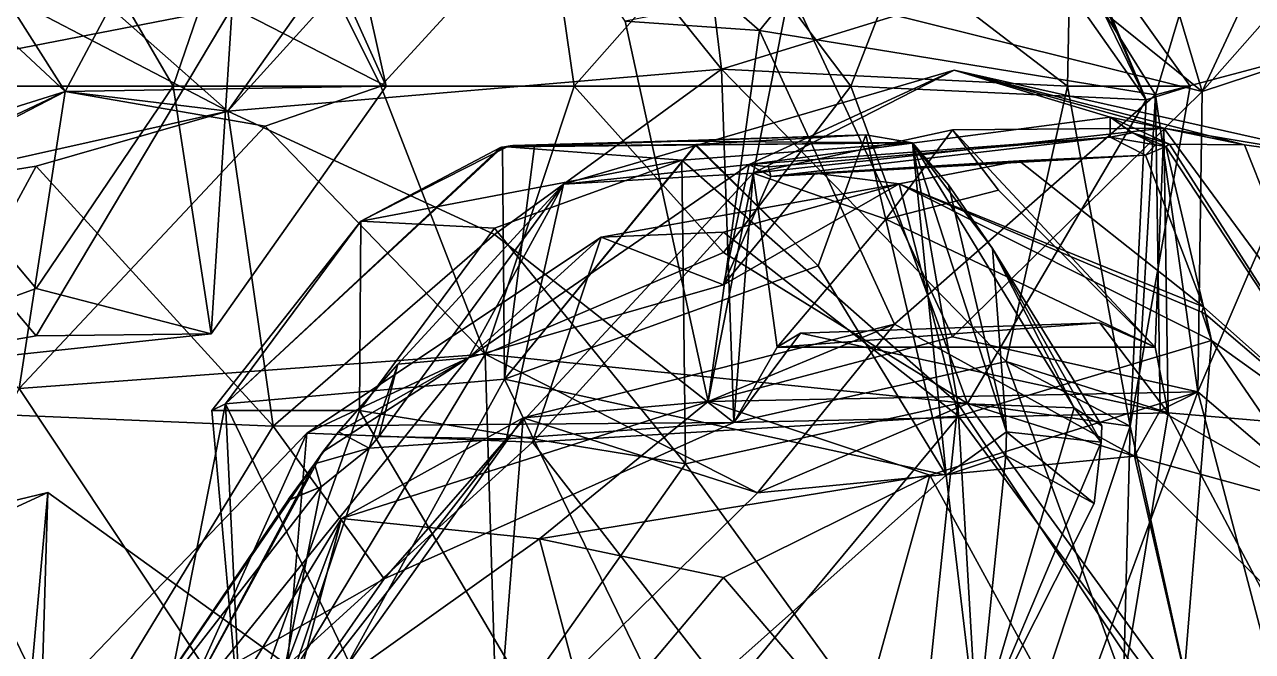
# Model space of a CAD drawing. Extents: x 290083 to 295691, y 4553739 to 4561622.
# Drawn here: x 294127.9 to 294195.5, y 4558804.6 to 4558839 of the extents above; entities that cross this region are included whole.
import ezdxf

# ---------------------------------------------------------------- set-up
doc = ezdxf.new("R2010")
doc.units = 0
doc.layers.add('Au_ppm_Pref_-_0_3', color=7, linetype='CONTINUOUS')

msp = doc.modelspace()

# ---------------------------------------------------------------- linework, layer by layer
at = {"layer": 'Au_ppm_Pref_-_0_3'}
for points in [[(294179.433, 4558852.355, 1816.019), (294196.709, 4558857.156, 1812.846), (294190.126, 4558835.169, 1816.915)], [(294190.126, 4558835.169, 1816.915), (294196.709, 4558857.156, 1812.846), (294200.654, 4558837.976, 1811.494)], [(294128.569, 4558848.583, 1807.183), (294114.941, 4558855.716, 1810.536), (294119.211, 4558835.649, 1807.083)], [(294127.813, 4558855.951, 1818.089), (294139.341, 4558839.997, 1816.542), (294116.929, 4558835.642, 1817.664)], [(294130.154, 4558835.361, 1835.746), (294139.22, 4558852.34, 1834.204), (294117.628, 4558855.087, 1835.942)], [(294121.482, 4558843.445, 1841.191), (294130.154, 4558835.361, 1835.746), (294117.628, 4558855.087, 1835.942)], [(294179.861, 4558854.939, 1829.098), (294178.966, 4558850.021, 1828.163), (294189.617, 4558834.89, 1829.379)], [(294179.861, 4558854.939, 1829.098), (294189.617, 4558834.89, 1829.379), (294181.51, 4558853.467, 1830.511)], [(294200.654, 4558837.976, 1811.494), (294201.373, 4558853.953, 1805.457), (294192.685, 4558835.356, 1805.537)], [(294199.17, 4558842.711, 1799.615), (294192.685, 4558835.356, 1805.537), (294201.373, 4558853.953, 1805.457)], [(294152.696, 4558853.431, 1840.794), (294166.254, 4558836.575, 1841.233), (294139.111, 4558834.279, 1842.466)], [(294139.111, 4558834.279, 1842.466), (294147.885, 4558843.968, 1847.13), (294152.696, 4558853.431, 1840.794)], [(294179.433, 4558852.355, 1816.019), (294168.351, 4558838.713, 1815.477), (294151.366, 4558853.467, 1816.829)], [(294168.351, 4558838.713, 1815.477), (294160.959, 4558839.223, 1811.494), (294151.366, 4558853.467, 1816.829)], [(294164.338, 4558852.404, 1835.054), (294166.254, 4558836.575, 1841.233), (294152.696, 4558853.431, 1840.794)], [(294189.617, 4558834.89, 1829.379), (294185.468, 4558844.844, 1835.251), (294181.51, 4558853.467, 1830.511)], [(294147.514, 4558835.649, 1832.304), (294139.22, 4558852.34, 1834.204), (294130.154, 4558835.361, 1835.746)], [(294156.712, 4558845.661, 1830.526), (294139.22, 4558852.34, 1834.204), (294147.514, 4558835.649, 1832.304)], [(294178.966, 4558840.508, 1836.871), (294166.254, 4558836.575, 1841.233), (294164.338, 4558852.404, 1835.054)], [(294179.433, 4558852.355, 1816.019), (294190.126, 4558835.169, 1816.915), (294168.351, 4558838.713, 1815.477)], [(294141.168, 4558850.417, 1810.478), (294128.569, 4558848.583, 1807.183), (294136.099, 4558835.649, 1807.945)], [(294141.168, 4558850.417, 1810.478), (294136.099, 4558835.649, 1807.945), (294147.813, 4558835.649, 1811.494)], [(294141.168, 4558850.417, 1810.478), (294147.813, 4558835.649, 1811.494), (294145.074, 4558847.943, 1811.494)], [(294166.367, 4558844.961, 1826.208), (294173.363, 4558835.649, 1826.014), (294178.966, 4558850.021, 1828.163)], [(294178.966, 4558850.021, 1828.163), (294173.363, 4558835.649, 1826.014), (294189.617, 4558834.89, 1829.379)], [(294128.569, 4558848.583, 1807.183), (294119.211, 4558835.649, 1807.083), (294136.099, 4558835.649, 1807.945)], [(294139.341, 4558839.997, 1816.542), (294145.074, 4558847.943, 1811.494), (294147.813, 4558835.649, 1811.494)], [(294170.013, 4558840.994, 1807.195), (294192.685, 4558835.356, 1805.537), (294178.966, 4558846.424, 1803.207)], [(294192.685, 4558835.356, 1805.537), (294189.346, 4558846.567, 1798.362), (294178.966, 4558846.424, 1803.207)], [(294189.346, 4558846.567, 1798.362), (294192.685, 4558835.356, 1805.537), (294199.17, 4558842.711, 1799.615)], [(294147.514, 4558835.649, 1832.304), (294158.147, 4558835.649, 1828.033), (294156.712, 4558845.661, 1830.526)], [(294156.712, 4558845.661, 1830.526), (294158.147, 4558835.649, 1828.033), (294166.367, 4558844.961, 1826.208)], [(294166.367, 4558844.961, 1826.208), (294158.147, 4558835.649, 1828.033), (294173.363, 4558835.649, 1826.014)], [(294185.277, 4558835.649, 1838.226), (294178.966, 4558840.508, 1836.871), (294185.468, 4558844.844, 1835.251)], [(294185.277, 4558835.649, 1838.226), (294185.468, 4558844.844, 1835.251), (294192.025, 4558835.649, 1835.251)], [(294192.025, 4558835.649, 1835.251), (294185.468, 4558844.844, 1835.251), (294189.617, 4558834.89, 1829.379)], [(294130.059, 4558842.285, 1847.097), (294139.111, 4558834.279, 1842.466), (294121.482, 4558843.445, 1841.191)], [(294121.482, 4558843.445, 1841.191), (294139.111, 4558834.279, 1842.466), (294130.154, 4558835.361, 1835.746)], [(294130.059, 4558842.285, 1847.097), (294147.885, 4558843.968, 1847.13), (294139.111, 4558834.279, 1842.466)], [(294160.959, 4558839.223, 1811.494), (294165.514, 4558818.311, 1811.684), (294170.013, 4558840.994, 1807.195)], [(294178.966, 4558821.865, 1806.9), (294170.013, 4558840.994, 1807.195), (294165.514, 4558818.311, 1811.684)], [(294178.966, 4558821.865, 1806.9), (294192.685, 4558835.356, 1805.537), (294170.013, 4558840.994, 1807.195)], [(294185.277, 4558835.649, 1838.226), (294166.254, 4558836.575, 1841.233), (294178.966, 4558840.508, 1836.871)], [(294128.569, 4558821.926, 1816.068), (294116.929, 4558835.642, 1817.664), (294139.341, 4558839.997, 1816.542)], [(294138.194, 4558822.036, 1811.494), (294128.569, 4558821.926, 1816.068), (294139.341, 4558839.997, 1816.542)], [(294138.194, 4558822.036, 1811.494), (294139.341, 4558839.997, 1816.542), (294147.813, 4558835.649, 1811.494)], [(294168.351, 4558838.713, 1815.477), (294165.514, 4558818.311, 1811.684), (294160.959, 4558839.223, 1811.494)], [(294175.777, 4558822.577, 1818.953), (294165.514, 4558818.311, 1811.684), (294168.351, 4558838.713, 1815.477)], [(294190.126, 4558835.169, 1816.915), (294175.777, 4558822.577, 1818.953), (294168.351, 4558838.713, 1815.477)], [(294190.126, 4558835.169, 1816.915), (294200.654, 4558837.976, 1811.494), (294192.452, 4558818.847, 1811.626)], [(294192.452, 4558818.847, 1811.626), (294200.654, 4558837.976, 1811.494), (294192.685, 4558835.356, 1805.537)], [(294166.254, 4558836.575, 1841.233), (294153.768, 4558827.493, 1844.412), (294139.111, 4558834.279, 1842.466)], [(294153.768, 4558827.493, 1844.412), (294166.254, 4558836.575, 1841.233), (294166.932, 4558817.166, 1846.707)], [(294167.785, 4558831.345, 1864.182), (294157.576, 4558830.262, 1859.009), (294179.048, 4558836.529, 1859.013)], [(294157.576, 4558830.262, 1859.009), (294168, 4558830.871, 1853.892), (294179.048, 4558836.529, 1859.013)], [(294166.932, 4558817.166, 1846.707), (294166.254, 4558836.575, 1841.233), (294181.917, 4558820.519, 1841.477)], [(294166.254, 4558836.575, 1841.233), (294185.277, 4558835.649, 1838.226), (294181.917, 4558820.519, 1841.477)], [(294179.048, 4558836.529, 1859.013), (294187.633, 4558833.937, 1863.19), (294167.785, 4558831.345, 1864.182)], [(294168, 4558830.871, 1853.892), (294190.585, 4558833.341, 1853.376), (294179.048, 4558836.529, 1859.013)], [(294195.01, 4558832.43, 1862.251), (294187.633, 4558833.937, 1863.19), (294179.048, 4558836.529, 1859.013)], [(294179.048, 4558836.529, 1859.013), (294201.261, 4558831.542, 1859.009), (294195.01, 4558832.43, 1862.251)], [(294190.585, 4558833.341, 1853.376), (294201.261, 4558831.542, 1859.009), (294179.048, 4558836.529, 1859.013)], [(294117.766, 4558829.509, 1839.991), (294108.397, 4558828.54, 1835.251), (294130.154, 4558835.361, 1835.746)], [(294130.154, 4558835.361, 1835.746), (294108.397, 4558828.54, 1835.251), (294115.97, 4558828.011, 1831.858)], [(294114.752, 4558819.529, 1812.278), (294128.569, 4558824.523, 1807.785), (294119.211, 4558835.649, 1807.083)], [(294114.752, 4558819.529, 1812.278), (294116.929, 4558835.642, 1817.664), (294128.569, 4558821.926, 1816.068)], [(294130.154, 4558835.361, 1835.746), (294115.97, 4558828.011, 1831.858), (294127.634, 4558819.04, 1829.28)], [(294130.154, 4558835.361, 1835.746), (294139.111, 4558834.279, 1842.466), (294117.766, 4558829.509, 1839.991)], [(294136.099, 4558835.649, 1807.945), (294119.211, 4558835.649, 1807.083), (294128.569, 4558824.523, 1807.785)], [(294130.154, 4558835.361, 1835.746), (294127.634, 4558819.04, 1829.28), (294141.168, 4558833.445, 1830.047)], [(294138.194, 4558822.036, 1811.494), (294136.099, 4558835.649, 1807.945), (294128.569, 4558824.523, 1807.785)], [(294141.168, 4558833.445, 1830.047), (294147.514, 4558835.649, 1832.304), (294130.154, 4558835.361, 1835.746)], [(294138.194, 4558822.036, 1811.494), (294147.813, 4558835.649, 1811.494), (294136.099, 4558835.649, 1807.945)], [(294147.514, 4558835.649, 1832.304), (294141.168, 4558833.445, 1830.047), (294153.257, 4558820.916, 1827.828)], [(294158.147, 4558835.649, 1828.033), (294147.514, 4558835.649, 1832.304), (294153.257, 4558820.916, 1827.828)], [(294166.367, 4558826.502, 1826.263), (294158.147, 4558835.649, 1828.033), (294153.257, 4558820.916, 1827.828)], [(294173.363, 4558835.649, 1826.014), (294158.147, 4558835.649, 1828.033), (294166.367, 4558826.502, 1826.263)], [(294173.363, 4558835.649, 1826.014), (294166.367, 4558826.502, 1826.263), (294179.777, 4558818.213, 1828.812)], [(294189.617, 4558834.89, 1829.379), (294173.363, 4558835.649, 1826.014), (294179.777, 4558818.213, 1828.812)], [(294192.685, 4558835.356, 1805.537), (294178.966, 4558821.865, 1806.9), (294192.452, 4558818.847, 1811.626)], [(294188.722, 4558816.955, 1834.877), (294181.917, 4558820.519, 1841.477), (294185.277, 4558835.649, 1838.226)], [(294185.277, 4558835.649, 1838.226), (294192.025, 4558835.649, 1835.251), (294188.722, 4558816.955, 1834.877)], [(294188.722, 4558816.955, 1834.877), (294192.025, 4558835.649, 1835.251), (294189.617, 4558834.89, 1829.379)], [(294175.777, 4558822.577, 1818.953), (294190.126, 4558835.169, 1816.915), (294188.965, 4558815.31, 1822.21)], [(294188.722, 4558816.955, 1834.877), (294189.617, 4558834.89, 1829.379), (294179.777, 4558818.213, 1828.812)], [(294188.965, 4558815.31, 1822.21), (294190.126, 4558835.169, 1816.915), (294190.388, 4558817.831, 1817.433)], [(294190.388, 4558817.831, 1817.433), (294190.126, 4558835.169, 1816.915), (294192.452, 4558818.847, 1811.626)], [(294128.569, 4558831.257, 1845.666), (294117.766, 4558829.509, 1839.991), (294139.111, 4558834.279, 1842.466)], [(294128.569, 4558831.257, 1845.666), (294139.111, 4558834.279, 1842.466), (294141.599, 4558816.965, 1845.612)], [(294153.768, 4558827.493, 1844.412), (294141.599, 4558816.965, 1845.612), (294139.111, 4558834.279, 1842.466)], [(294141.168, 4558833.445, 1830.047), (294127.634, 4558819.04, 1829.28), (294153.257, 4558820.916, 1827.828)], [(294167.785, 4558831.345, 1864.182), (294187.633, 4558833.937, 1863.19), (294187.638, 4558832.852, 1864.536)], [(294190.585, 4558833.341, 1853.376), (294168, 4558830.871, 1853.892), (294178.966, 4558833.247, 1847.931)], [(294190.585, 4558833.341, 1853.376), (294178.966, 4558833.247, 1847.931), (294190.109, 4558821.303, 1848.046)], [(294187.638, 4558832.852, 1864.536), (294187.633, 4558833.937, 1863.19), (294188.854, 4558833.081, 1864.389)], [(294195.01, 4558832.43, 1862.251), (294190.895, 4558832.463, 1864.577), (294187.633, 4558833.937, 1863.19)], [(294190.895, 4558832.463, 1864.577), (294188.854, 4558833.081, 1864.389), (294187.633, 4558833.937, 1863.19)], [(294190.585, 4558833.341, 1853.376), (294190.109, 4558821.303, 1848.046), (294190.828, 4558817.691, 1846.848)], [(294202.866, 4558816.673, 1853.436), (294190.585, 4558833.341, 1853.376), (294190.828, 4558817.691, 1846.848)], [(294202.866, 4558816.673, 1853.436), (294201.261, 4558831.542, 1859.009), (294190.585, 4558833.341, 1853.376)], [(294155.972, 4558832.349, 1918.22), (294164.838, 4558832.434, 1912.814), (294174.192, 4558832.965, 1917.046)], [(294155.972, 4558832.349, 1918.22), (294174.192, 4558832.965, 1917.046), (294163.274, 4558832.62, 1918.283)], [(294174.192, 4558832.965, 1917.046), (294176.767, 4558832.538, 1918.402), (294163.274, 4558832.62, 1918.283)], [(294174.192, 4558832.965, 1917.046), (294164.838, 4558832.434, 1912.814), (294171.576, 4558825.766, 1913.301)], [(294187.638, 4558832.852, 1864.536), (294168.832, 4558831.21, 1864.981), (294167.785, 4558831.345, 1864.182)], [(294168, 4558830.871, 1853.892), (294175.287, 4558828.331, 1847.557), (294178.966, 4558833.247, 1847.931)], [(294168.976, 4558830.677, 1865.506), (294168.832, 4558831.21, 1864.981), (294187.638, 4558832.852, 1864.536)], [(294168.976, 4558830.677, 1865.506), (294187.638, 4558832.852, 1864.536), (294189.566, 4558831.857, 1865.618)], [(294171.576, 4558825.766, 1913.301), (294178.619, 4558814.275, 1913.811), (294174.192, 4558832.965, 1917.046)], [(294178.619, 4558814.275, 1913.811), (294176.767, 4558832.538, 1918.402), (294174.192, 4558832.965, 1917.046)], [(294178.966, 4558833.247, 1847.931), (294175.287, 4558828.331, 1847.557), (294181.496, 4558829.928, 1847.7)], [(294190.109, 4558821.303, 1848.046), (294178.966, 4558833.247, 1847.931), (294181.496, 4558829.928, 1847.7)], [(294187.638, 4558832.852, 1864.536), (294188.854, 4558833.081, 1864.389), (294190.129, 4558832.43, 1865.097)], [(294189.566, 4558831.857, 1865.618), (294187.638, 4558832.852, 1864.536), (294190.129, 4558832.43, 1865.097)], [(294190.682, 4558832.328, 1865.003), (294190.129, 4558832.43, 1865.097), (294188.854, 4558833.081, 1864.389)], [(294190.682, 4558832.328, 1865.003), (294188.854, 4558833.081, 1864.389), (294190.895, 4558832.463, 1864.577)], [(294154.165, 4558832.293, 1919.291), (294138.975, 4558818.185, 1917.97), (294154.214, 4558832.301, 1919.274)], [(294138.975, 4558818.185, 1917.97), (294154.327, 4558819.545, 1911.873), (294154.214, 4558832.301, 1919.274)], [(294138.975, 4558818.185, 1917.97), (294154.165, 4558832.293, 1919.291), (294154.098, 4558832.277, 1919.37)], [(294138.975, 4558818.185, 1917.97), (294154.098, 4558832.277, 1919.37), (294146.414, 4558828.23, 1924.341)], [(294154.098, 4558832.277, 1919.37), (294154.461, 4558832.319, 1919.415), (294146.414, 4558828.23, 1924.341)], [(294154.461, 4558832.319, 1919.415), (294164.069, 4558831.577, 1924.067), (294146.414, 4558828.23, 1924.341)], [(294154.535, 4558832.341, 1919.282), (294154.098, 4558832.277, 1919.37), (294154.165, 4558832.293, 1919.291)], [(294154.535, 4558832.341, 1919.282), (294154.461, 4558832.319, 1919.415), (294154.098, 4558832.277, 1919.37)], [(294154.214, 4558832.301, 1919.274), (294154.535, 4558832.341, 1919.282), (294154.165, 4558832.293, 1919.291)], [(294154.635, 4558832.375, 1919.057), (294154.783, 4558832.387, 1919.13), (294154.214, 4558832.301, 1919.274)], [(294154.783, 4558832.387, 1919.13), (294154.535, 4558832.341, 1919.282), (294154.214, 4558832.301, 1919.274)], [(294154.214, 4558832.301, 1919.274), (294155.972, 4558832.349, 1918.22), (294154.635, 4558832.375, 1919.057)], [(294154.214, 4558832.301, 1919.274), (294154.327, 4558819.545, 1911.873), (294155.972, 4558832.349, 1918.22)], [(294154.327, 4558819.545, 1911.873), (294164.838, 4558832.434, 1912.814), (294155.972, 4558832.349, 1918.22)], [(294154.327, 4558819.545, 1911.873), (294164.828, 4558832.381, 1912.79), (294164.838, 4558832.434, 1912.814)], [(294164.828, 4558832.381, 1912.79), (294154.327, 4558819.545, 1911.873), (294171.576, 4558825.766, 1913.301)], [(294154.535, 4558832.341, 1919.282), (294176.767, 4558832.538, 1918.402), (294154.461, 4558832.319, 1919.415)], [(294176.767, 4558832.538, 1918.402), (294164.069, 4558831.577, 1924.067), (294154.461, 4558832.319, 1919.415)], [(294154.783, 4558832.387, 1919.13), (294163.274, 4558832.62, 1918.283), (294154.535, 4558832.341, 1919.282)], [(294163.274, 4558832.62, 1918.283), (294176.767, 4558832.538, 1918.402), (294154.535, 4558832.341, 1919.282)], [(294154.783, 4558832.387, 1919.13), (294154.635, 4558832.375, 1919.057), (294163.274, 4558832.62, 1918.283)], [(294163.274, 4558832.62, 1918.283), (294154.635, 4558832.375, 1919.057), (294155.972, 4558832.349, 1918.22)], [(294176.767, 4558832.538, 1918.402), (294179.251, 4558818.206, 1924.543), (294164.069, 4558831.577, 1924.067)], [(294164.838, 4558832.434, 1912.814), (294164.828, 4558832.381, 1912.79), (294171.576, 4558825.766, 1913.301)], [(294176.767, 4558832.538, 1918.402), (294181.937, 4558816.643, 1915.593), (294178.748, 4558830.22, 1918.402)], [(294178.619, 4558814.275, 1913.811), (294181.937, 4558816.643, 1915.593), (294176.767, 4558832.538, 1918.402)], [(294178.748, 4558830.22, 1918.402), (294181.152, 4558826.724, 1918.77), (294176.767, 4558832.538, 1918.402)], [(294181.152, 4558826.724, 1918.77), (294185.641, 4558817.968, 1920.652), (294176.767, 4558832.538, 1918.402)], [(294179.251, 4558818.206, 1924.543), (294176.767, 4558832.538, 1918.402), (294185.641, 4558817.968, 1920.652)], [(294190.682, 4558832.328, 1865.003), (294189.566, 4558831.857, 1865.618), (294190.129, 4558832.43, 1865.097)], [(294190.682, 4558832.328, 1865.003), (294192.763, 4558823.524, 1869.937), (294189.566, 4558831.857, 1865.618)], [(294190.895, 4558832.463, 1864.577), (294201.713, 4558815.565, 1864.284), (294190.682, 4558832.328, 1865.003)], [(294190.682, 4558832.328, 1865.003), (294201.713, 4558815.565, 1864.284), (294192.763, 4558823.524, 1869.937)], [(294201.713, 4558815.565, 1864.284), (294190.895, 4558832.463, 1864.577), (294195.01, 4558832.43, 1862.251)], [(294201.713, 4558815.565, 1864.284), (294195.01, 4558832.43, 1862.251), (294201.261, 4558831.542, 1859.009)], [(294164.069, 4558831.577, 1924.067), (294153.768, 4558827.843, 1927.679), (294146.414, 4558828.23, 1924.341)], [(294166.367, 4558824.738, 1868.585), (294152.346, 4558820.718, 1864.841), (294167.785, 4558831.345, 1864.182)], [(294167.785, 4558831.345, 1864.182), (294152.346, 4558820.718, 1864.841), (294157.576, 4558830.262, 1859.009)], [(294164.284, 4558814.885, 1928.317), (294153.768, 4558827.843, 1927.679), (294164.069, 4558831.577, 1924.067)], [(294164.284, 4558814.885, 1928.317), (294164.069, 4558831.577, 1924.067), (294179.251, 4558818.206, 1924.543)], [(294167.785, 4558831.345, 1864.182), (294168.976, 4558830.677, 1865.506), (294166.367, 4558824.738, 1868.585)], [(294167.785, 4558831.345, 1864.182), (294168.832, 4558831.21, 1864.981), (294168.976, 4558830.677, 1865.506)], [(294189.566, 4558831.857, 1865.618), (294171.413, 4558830.875, 1866.951), (294168.976, 4558830.677, 1865.506)], [(294182.632, 4558831.549, 1867.793), (294171.413, 4558830.875, 1866.951), (294189.566, 4558831.857, 1865.618)], [(294182.632, 4558831.549, 1867.793), (294176.035, 4558830.275, 1870.478), (294171.413, 4558830.875, 1866.951)], [(294192.763, 4558823.524, 1869.937), (294176.035, 4558830.275, 1870.478), (294182.632, 4558831.549, 1867.793)], [(294192.763, 4558823.524, 1869.937), (294182.632, 4558831.549, 1867.793), (294189.566, 4558831.857, 1865.618)], [(294128.569, 4558831.257, 1845.666), (294121.266, 4558817.831, 1844.633), (294117.766, 4558829.509, 1839.991)], [(294128.569, 4558831.257, 1845.666), (294141.599, 4558816.965, 1845.612), (294121.266, 4558817.831, 1844.633)], [(294168, 4558830.871, 1853.892), (294154.428, 4558816.264, 1852.822), (294166.932, 4558817.166, 1846.707)], [(294157.576, 4558830.262, 1859.009), (294154.428, 4558816.264, 1852.822), (294168, 4558830.871, 1853.892)], [(294168.976, 4558830.677, 1865.506), (294171.413, 4558830.875, 1866.951), (294166.367, 4558824.738, 1868.585)], [(294176.035, 4558830.275, 1870.478), (294166.367, 4558824.738, 1868.585), (294171.413, 4558830.875, 1866.951)], [(294168, 4558830.871, 1853.892), (294166.932, 4558817.166, 1846.707), (294169.321, 4558821.302, 1847.494)], [(294168, 4558830.871, 1853.892), (294169.321, 4558821.302, 1847.494), (294175.287, 4558828.331, 1847.557)], [(294148.455, 4558820.378, 1859.009), (294147.414, 4558816.388, 1857.337), (294157.576, 4558830.262, 1859.009)], [(294154.428, 4558816.264, 1852.822), (294157.576, 4558830.262, 1859.009), (294147.414, 4558816.388, 1857.337)], [(294152.346, 4558820.718, 1864.841), (294148.455, 4558820.378, 1859.009), (294157.576, 4558830.262, 1859.009)], [(294176.035, 4558830.275, 1870.478), (294166.367, 4558827.625, 1874.152), (294159.641, 4558827.343, 1870.887)], [(294176.035, 4558830.275, 1870.478), (294159.641, 4558827.343, 1870.887), (294166.367, 4558824.738, 1868.585)], [(294179.29, 4558817.505, 1875.683), (294166.367, 4558827.625, 1874.152), (294176.035, 4558830.275, 1870.478)], [(294175.287, 4558828.331, 1847.557), (294190.109, 4558821.303, 1848.046), (294181.496, 4558829.928, 1847.7)], [(294192.678, 4558823.231, 1870.145), (294193.203, 4558821.663, 1870.979), (294176.035, 4558830.275, 1870.478)], [(294192.763, 4558823.524, 1869.937), (294192.678, 4558823.231, 1870.145), (294176.035, 4558830.275, 1870.478)], [(294179.29, 4558817.505, 1875.683), (294176.035, 4558830.275, 1870.478), (294193.203, 4558821.663, 1870.979)], [(294178.748, 4558830.22, 1918.402), (294181.937, 4558816.643, 1915.593), (294181.152, 4558826.724, 1918.77)], [(294138.225, 4558817.831, 1924.341), (294146.414, 4558828.23, 1924.341), (294146.344, 4558817.831, 1927.841)], [(294146.414, 4558828.23, 1924.341), (294138.225, 4558817.831, 1924.341), (294138.975, 4558818.185, 1917.97)], [(294146.414, 4558828.23, 1924.341), (294153.768, 4558827.843, 1927.679), (294146.344, 4558817.831, 1927.841)], [(294169.321, 4558821.302, 1847.494), (294190.109, 4558821.303, 1848.046), (294175.287, 4558828.331, 1847.557)], [(294153.768, 4558827.493, 1844.412), (294166.932, 4558817.166, 1846.707), (294141.599, 4558816.965, 1845.612)], [(294155.86, 4558816.092, 1875.26), (294143.455, 4558816.586, 1870.132), (294159.641, 4558827.343, 1870.887)], [(294152.346, 4558820.718, 1864.841), (294159.641, 4558827.343, 1870.887), (294143.455, 4558816.586, 1870.132)], [(294164.284, 4558814.885, 1928.317), (294146.344, 4558817.831, 1927.841), (294153.768, 4558827.843, 1927.679)], [(294166.367, 4558824.738, 1868.585), (294159.641, 4558827.343, 1870.887), (294152.346, 4558820.718, 1864.841)], [(294179.29, 4558817.505, 1875.683), (294155.86, 4558816.092, 1875.26), (294166.367, 4558827.625, 1874.152)], [(294155.86, 4558816.092, 1875.26), (294159.641, 4558827.343, 1870.887), (294166.367, 4558827.625, 1874.152)], [(294181.937, 4558816.643, 1915.593), (294187.142, 4558816.085, 1918.977), (294181.152, 4558826.724, 1918.77)], [(294187.142, 4558816.085, 1918.977), (294187.175, 4558816.977, 1919.329), (294181.152, 4558826.724, 1918.77)], [(294181.152, 4558826.724, 1918.77), (294187.175, 4558816.977, 1919.329), (294185.641, 4558817.968, 1920.652)], [(294166.367, 4558826.502, 1826.263), (294153.257, 4558820.916, 1827.828), (294179.777, 4558818.213, 1828.812)], [(294171.576, 4558825.766, 1913.301), (294154.327, 4558819.545, 1911.873), (294178.619, 4558814.275, 1913.811)], [(294114.752, 4558819.529, 1812.278), (294138.194, 4558822.036, 1811.494), (294128.569, 4558824.523, 1807.785)], [(294192.678, 4558823.231, 1870.145), (294192.763, 4558823.524, 1869.937), (294192.889, 4558823.101, 1870.136)], [(294192.678, 4558823.231, 1870.145), (294192.854, 4558823.141, 1870.151), (294193.203, 4558821.663, 1870.979)], [(294192.854, 4558823.141, 1870.151), (294192.678, 4558823.231, 1870.145), (294192.889, 4558823.101, 1870.136)], [(294201.713, 4558815.565, 1864.284), (294192.889, 4558823.101, 1870.136), (294192.763, 4558823.524, 1869.937)], [(294175.777, 4558822.577, 1818.953), (294168.24, 4558813.297, 1823.545), (294155.351, 4558817.418, 1817.328)], [(294175.777, 4558822.577, 1818.953), (294155.351, 4558817.418, 1817.328), (294165.514, 4558818.311, 1811.684)], [(294168.24, 4558813.297, 1823.545), (294175.777, 4558822.577, 1818.953), (294188.965, 4558815.31, 1822.21)], [(294187.055, 4558822.638, 1847.193), (294169.321, 4558821.302, 1847.494), (294170.606, 4558822.076, 1847.081)], [(294169.321, 4558821.302, 1847.494), (294187.055, 4558822.638, 1847.193), (294190.109, 4558821.303, 1848.046)], [(294187.055, 4558822.638, 1847.193), (294170.606, 4558822.076, 1847.081), (294190.828, 4558817.691, 1846.848)], [(294190.109, 4558821.303, 1848.046), (294187.055, 4558822.638, 1847.193), (294190.828, 4558817.691, 1846.848)], [(294192.889, 4558823.101, 1870.136), (294193.203, 4558821.663, 1870.979), (294192.854, 4558823.141, 1870.151)], [(294201.713, 4558815.565, 1864.284), (294193.203, 4558821.663, 1870.979), (294192.889, 4558823.101, 1870.136)], [(294114.752, 4558819.529, 1812.278), (294128.569, 4558821.926, 1816.068), (294138.194, 4558822.036, 1811.494)], [(294192.452, 4558818.847, 1811.626), (294178.966, 4558821.865, 1806.9), (294165.514, 4558818.311, 1811.684)], [(294166.932, 4558817.166, 1846.707), (294190.828, 4558817.691, 1846.848), (294170.606, 4558822.076, 1847.081)], [(294169.321, 4558821.302, 1847.494), (294166.932, 4558817.166, 1846.707), (294170.606, 4558822.076, 1847.081)], [(294179.29, 4558817.505, 1875.683), (294193.203, 4558821.663, 1870.979), (294191.52, 4558800.974, 1877.031)], [(294191.52, 4558800.974, 1877.031), (294193.203, 4558821.663, 1870.979), (294206.622, 4558802.083, 1871.006)], [(294193.203, 4558821.663, 1870.979), (294201.713, 4558815.565, 1864.284), (294206.622, 4558802.083, 1871.006)], [(294153.257, 4558820.916, 1827.828), (294127.634, 4558819.04, 1829.28), (294140.458, 4558799.718, 1828.287)], [(294136.394, 4558800.964, 1864.084), (294144.339, 4558815.558, 1859.296), (294152.346, 4558820.718, 1864.841)], [(294143.455, 4558816.586, 1870.132), (294136.394, 4558800.964, 1864.084), (294152.346, 4558820.718, 1864.841)], [(294153.923, 4558799.234, 1824.22), (294153.257, 4558820.916, 1827.828), (294140.458, 4558799.718, 1828.287)], [(294145.187, 4558816.645, 1859.296), (294152.346, 4558820.718, 1864.841), (294144.339, 4558815.558, 1859.296)], [(294152.346, 4558820.718, 1864.841), (294145.187, 4558816.645, 1859.296), (294148.455, 4558820.378, 1859.009)], [(294153.923, 4558799.234, 1824.22), (294168.24, 4558813.297, 1823.545), (294153.257, 4558820.916, 1827.828)], [(294179.777, 4558818.213, 1828.812), (294153.257, 4558820.916, 1827.828), (294168.24, 4558813.297, 1823.545)], [(294166.932, 4558817.166, 1846.707), (294181.917, 4558820.519, 1841.477), (294190.828, 4558817.691, 1846.848)], [(294190.828, 4558817.691, 1846.848), (294181.917, 4558820.519, 1841.477), (294188.362, 4558802.851, 1841.369)], [(294188.362, 4558802.851, 1841.369), (294181.917, 4558820.519, 1841.477), (294188.722, 4558816.955, 1834.877)], [(294148.455, 4558820.378, 1859.009), (294145.187, 4558816.645, 1859.296), (294146.875, 4558815.75, 1857.371)], [(294147.414, 4558816.388, 1857.337), (294148.455, 4558820.378, 1859.009), (294146.875, 4558815.75, 1857.371)], [(294145.764, 4558804.013, 1913.295), (294154.327, 4558819.545, 1911.873), (294138.975, 4558818.185, 1917.97)], [(294145.764, 4558804.013, 1913.295), (294163.439, 4558800.763, 1914.093), (294154.327, 4558819.545, 1911.873)], [(294178.619, 4558814.275, 1913.811), (294154.327, 4558819.545, 1911.873), (294163.439, 4558800.763, 1914.093)], [(294127.634, 4558819.04, 1829.28), (294115.927, 4558796.72, 1828.505), (294140.458, 4558799.718, 1828.287)], [(294177.721, 4558814.27, 1806.155), (294192.452, 4558818.847, 1811.626), (294165.514, 4558818.311, 1811.684)], [(294177.721, 4558814.27, 1806.155), (294185.509, 4558800.013, 1806.519), (294192.452, 4558818.847, 1811.626)], [(294197.423, 4558800.013, 1812.728), (294192.452, 4558818.847, 1811.626), (294185.509, 4558800.013, 1806.519)], [(294190.388, 4558817.831, 1817.433), (294192.452, 4558818.847, 1811.626), (294200.203, 4558812.228, 1817.433)], [(294197.423, 4558800.013, 1812.728), (294200.203, 4558812.228, 1817.433), (294192.452, 4558818.847, 1811.626)], [(294130.555, 4558798.85, 1846.462), (294112.024, 4558800.163, 1843.101), (294121.266, 4558817.831, 1844.633)], [(294130.555, 4558798.85, 1846.462), (294121.266, 4558817.831, 1844.633), (294141.599, 4558816.965, 1845.612)], [(294135.384, 4558800.013, 1918.402), (294138.975, 4558818.185, 1917.97), (294139.868, 4558799.61, 1924.323)], [(294135.384, 4558800.013, 1918.402), (294145.764, 4558804.013, 1913.295), (294138.975, 4558818.185, 1917.97)], [(294138.225, 4558817.831, 1924.341), (294139.868, 4558799.61, 1924.323), (294138.975, 4558818.185, 1917.97)], [(294138.225, 4558817.831, 1924.341), (294146.344, 4558817.831, 1927.841), (294139.868, 4558799.61, 1924.323)], [(294146.344, 4558817.831, 1927.841), (294155.451, 4558802.393, 1928.694), (294139.868, 4558799.61, 1924.323)], [(294155.351, 4558817.418, 1817.328), (294145.368, 4558811.892, 1811.494), (294165.514, 4558818.311, 1811.684)], [(294145.368, 4558811.892, 1811.494), (294156.253, 4558810.776, 1806.735), (294165.514, 4558818.311, 1811.684)], [(294164.284, 4558814.885, 1928.317), (294155.451, 4558802.393, 1928.694), (294146.344, 4558817.831, 1927.841)], [(294177.721, 4558814.27, 1806.155), (294165.514, 4558818.311, 1811.684), (294156.253, 4558810.776, 1806.735)], [(294164.284, 4558814.885, 1928.317), (294179.251, 4558818.206, 1924.543), (294177.079, 4558797.258, 1928.473)], [(294188.965, 4558815.31, 1822.21), (294179.777, 4558818.213, 1828.812), (294168.24, 4558813.297, 1823.545)], [(294191.375, 4558800.05, 1924.288), (294177.079, 4558797.258, 1928.473), (294179.251, 4558818.206, 1924.543)], [(294180.313, 4558799.961, 1916.301), (294179.251, 4558818.206, 1924.543), (294185.641, 4558817.968, 1920.652)], [(294191.375, 4558800.05, 1924.288), (294179.251, 4558818.206, 1924.543), (294180.313, 4558799.961, 1916.301)], [(294188.722, 4558816.955, 1834.877), (294179.777, 4558818.213, 1828.812), (294192.224, 4558801.087, 1829.707)], [(294192.224, 4558801.087, 1829.707), (294179.777, 4558818.213, 1828.812), (294188.965, 4558815.31, 1822.21)], [(294187.142, 4558816.085, 1918.977), (294180.313, 4558799.961, 1916.301), (294185.641, 4558817.968, 1920.652)], [(294187.175, 4558816.977, 1919.329), (294187.142, 4558816.085, 1918.977), (294185.641, 4558817.968, 1920.652)], [(294188.965, 4558815.31, 1822.21), (294190.388, 4558817.831, 1817.433), (294200.203, 4558812.228, 1817.433)], [(294166.932, 4558817.166, 1846.707), (294147.711, 4558808.578, 1847.13), (294141.599, 4558816.965, 1845.612)], [(294153.923, 4558799.234, 1824.22), (294141.743, 4558798.276, 1816.902), (294155.351, 4558817.418, 1817.328)], [(294155.351, 4558817.418, 1817.328), (294141.743, 4558798.276, 1816.902), (294145.368, 4558811.892, 1811.494)], [(294147.711, 4558808.578, 1847.13), (294166.932, 4558817.166, 1846.707), (294154.428, 4558816.264, 1852.822)], [(294153.923, 4558799.234, 1824.22), (294155.351, 4558817.418, 1817.328), (294168.24, 4558813.297, 1823.545)], [(294179.29, 4558817.505, 1875.683), (294166.611, 4558802.24, 1877.786), (294155.86, 4558816.092, 1875.26)], [(294166.611, 4558802.24, 1877.786), (294179.29, 4558817.505, 1875.683), (294191.52, 4558800.974, 1877.031)], [(294200.195, 4558800.013, 1847.326), (294190.828, 4558817.691, 1846.848), (294188.362, 4558802.851, 1841.369)], [(294202.866, 4558816.673, 1853.436), (294190.828, 4558817.691, 1846.848), (294200.195, 4558800.013, 1847.326)], [(294142.39, 4558803.82, 1876.633), (294128.046, 4558800.542, 1870.746), (294143.455, 4558816.586, 1870.132)], [(294136.394, 4558800.964, 1864.084), (294143.455, 4558816.586, 1870.132), (294128.046, 4558800.542, 1870.746)], [(294141.599, 4558816.965, 1845.612), (294147.711, 4558808.578, 1847.13), (294130.555, 4558798.85, 1846.462)], [(294155.86, 4558816.092, 1875.26), (294142.39, 4558803.82, 1876.633), (294143.455, 4558816.586, 1870.132)], [(294146.875, 4558815.75, 1857.371), (294145.187, 4558816.645, 1859.296), (294143.87, 4558814.891, 1859.255)], [(294143.87, 4558814.891, 1859.255), (294145.187, 4558816.645, 1859.296), (294144.339, 4558815.558, 1859.296)], [(294178.619, 4558814.275, 1913.811), (294181.887, 4558815.359, 1915.211), (294181.937, 4558816.643, 1915.593)], [(294181.887, 4558815.359, 1915.211), (294186.758, 4558812.721, 1917.801), (294181.937, 4558816.643, 1915.593)], [(294181.937, 4558816.643, 1915.593), (294186.758, 4558812.721, 1917.801), (294187.142, 4558816.085, 1918.977)], [(294182.772, 4558799.036, 1836.175), (294188.362, 4558802.851, 1841.369), (294188.722, 4558816.955, 1834.877)], [(294182.772, 4558799.036, 1836.175), (294188.722, 4558816.955, 1834.877), (294192.224, 4558801.087, 1829.707)], [(294141.413, 4558799.579, 1853.011), (294154.428, 4558816.264, 1852.822), (294146.875, 4558815.75, 1857.371)], [(294141.413, 4558799.579, 1853.011), (294147.711, 4558808.578, 1847.13), (294154.428, 4558816.264, 1852.822)], [(294144.25, 4558813.633, 1858.012), (294141.413, 4558799.579, 1853.011), (294146.875, 4558815.75, 1857.371)], [(294142.39, 4558803.82, 1876.633), (294155.86, 4558816.092, 1875.26), (294166.611, 4558802.24, 1877.786)], [(294143.87, 4558814.891, 1859.255), (294144.25, 4558813.633, 1858.012), (294146.875, 4558815.75, 1857.371)], [(294146.875, 4558815.75, 1857.371), (294154.428, 4558816.264, 1852.822), (294147.414, 4558816.388, 1857.337)], [(294186.758, 4558812.721, 1917.801), (294180.313, 4558799.961, 1916.301), (294187.142, 4558816.085, 1918.977)], [(294143.87, 4558814.891, 1859.255), (294144.339, 4558815.558, 1859.296), (294136.394, 4558800.964, 1864.084)], [(294180.313, 4558799.961, 1916.301), (294181.887, 4558815.359, 1915.211), (294178.619, 4558814.275, 1913.811)], [(294180.313, 4558799.961, 1916.301), (294186.758, 4558812.721, 1917.801), (294181.887, 4558815.359, 1915.211)], [(294192.224, 4558801.087, 1829.707), (294188.965, 4558815.31, 1822.21), (294204.356, 4558800.012, 1823.432)], [(294188.965, 4558815.31, 1822.21), (294200.203, 4558812.228, 1817.433), (294204.356, 4558800.012, 1823.432)], [(294133.68, 4558800.013, 1859.009), (294142.406, 4558812.881, 1859.009), (294143.87, 4558814.891, 1859.255)], [(294133.68, 4558800.013, 1859.009), (294143.87, 4558814.891, 1859.255), (294136.394, 4558800.964, 1864.084)], [(294142.406, 4558812.881, 1859.009), (294142.45, 4558812.943, 1859.012), (294143.87, 4558814.891, 1859.255)], [(294144.25, 4558813.633, 1858.012), (294143.87, 4558814.891, 1859.255), (294142.443, 4558812.919, 1859)], [(294143.87, 4558814.891, 1859.255), (294142.45, 4558812.943, 1859.012), (294142.443, 4558812.919, 1859)], [(294164.284, 4558814.885, 1928.317), (294177.079, 4558797.258, 1928.473), (294155.451, 4558802.393, 1928.694)], [(294177.721, 4558814.27, 1806.155), (294156.253, 4558810.776, 1806.735), (294166.367, 4558808.642, 1802.678)], [(294163.439, 4558800.763, 1914.093), (294180.313, 4558799.961, 1916.301), (294178.619, 4558814.275, 1913.811)], [(294177.721, 4558814.27, 1806.155), (294166.367, 4558808.642, 1802.678), (294173.754, 4558800.013, 1802.073)], [(294177.721, 4558814.27, 1806.155), (294173.754, 4558800.013, 1802.073), (294185.509, 4558800.013, 1806.519)], [(294129.208, 4558813.32, 1876.013), (294115.97, 4558810.132, 1880.2), (294111.439, 4558805.154, 1876.1)], [(294129.208, 4558813.32, 1876.013), (294111.439, 4558805.154, 1876.1), (294128.046, 4558800.542, 1870.746)], [(294129.208, 4558813.32, 1876.013), (294128.794, 4558799.26, 1882.086), (294115.97, 4558810.132, 1880.2)], [(294128.046, 4558800.542, 1870.746), (294142.39, 4558803.82, 1876.633), (294129.208, 4558813.32, 1876.013)], [(294129.208, 4558813.32, 1876.013), (294142.39, 4558803.82, 1876.633), (294128.794, 4558799.26, 1882.086)], [(294133.68, 4558800.013, 1859.009), (294144.25, 4558813.633, 1858.012), (294142.406, 4558812.881, 1859.009)], [(294141.413, 4558799.579, 1853.011), (294144.25, 4558813.633, 1858.012), (294133.68, 4558800.013, 1859.009)], [(294142.406, 4558812.881, 1859.009), (294144.25, 4558813.633, 1858.012), (294142.443, 4558812.919, 1859)], [(294142.443, 4558812.919, 1859), (294142.45, 4558812.943, 1859.012), (294142.406, 4558812.881, 1859.009)], [(294141.743, 4558798.276, 1816.902), (294138.094, 4558800.013, 1811.494), (294145.368, 4558811.892, 1811.494)], [(294145.368, 4558811.892, 1811.494), (294138.094, 4558800.013, 1811.494), (294140.792, 4558799.757, 1805.544)], [(294156.253, 4558810.776, 1806.735), (294145.368, 4558811.892, 1811.494), (294140.792, 4558799.757, 1805.544)], [(294159.089, 4558800.013, 1802.124), (294156.253, 4558810.776, 1806.735), (294140.792, 4558799.757, 1805.544)], [(294156.253, 4558810.776, 1806.735), (294159.089, 4558800.013, 1802.124), (294166.367, 4558808.642, 1802.678)], [(294105.251, 4558796.477, 1883.058), (294115.97, 4558810.132, 1880.2), (294128.794, 4558799.26, 1882.086)], [(294141.413, 4558799.579, 1853.011), (294130.555, 4558798.85, 1846.462), (294147.711, 4558808.578, 1847.13)], [(294166.367, 4558808.642, 1802.678), (294159.089, 4558800.013, 1802.124), (294173.754, 4558800.013, 1802.073)], [(294109.29, 4558800.013, 1873.678), (294128.046, 4558800.542, 1870.746), (294111.439, 4558805.154, 1876.1)]]:
    msp.add_3dface(points, dxfattribs=at)

doc.saveas('drawing.dxf')
